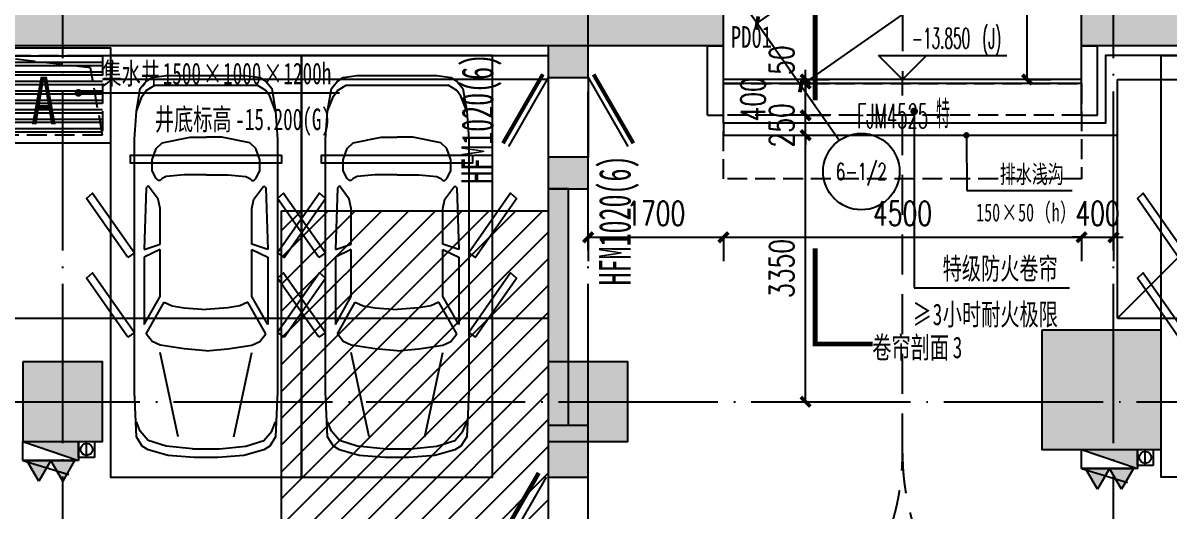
# Model space of a CAD drawing. Header units: millimetres. Extents: x 12325263 to 13848842, y -1463133 to 573208.
# Drawn here: x 12584097 to 12598496, y -1320961 to -1314826 of the extents above; entities that cross this region are included whole.
import ezdxf
from ezdxf.enums import TextEntityAlignment as Align

# ---------------------------------------------------------------- set-up
doc = ezdxf.new("R2010")
doc.units = ezdxf.units.MM
doc.header["$LTSCALE"] = 1000
for name, pattern in [('__DASH', [0.35, 0.25, -0.1]), ('DASH', [0.35, 0.25, -0.1]), ('DASHED2', [0.375, 0.25, -0.125]), ('DOTE', [2.42, 2, -0.2, 0.02, -0.2]), ('地下室负三层平面图$0$-3F平面$0$$AUDIT_BAD_LTYPE2', [0])]:
    doc.linetypes.add(name, pattern=pattern)
for name, color, linetype in [('#s-灭火器', 20, 'Continuous'), ('A-ANNO-DIMS', 83, 'Continuous'), ('A-ANNO-ELEV', 3, 'Continuous'), ('A-ANNO-LEAD', 3, 'Continuous'), ('A-ANNO-SYMB', 3, 'Continuous'), ('A-ANNO-TEXT', 7, 'Continuous'), ('A-AXIS', 16, 'DOTE'), ('A-AXIS-DIMS', 3, 'Continuous'), ('A-AXIS-TEXT', 7, 'Continuous'), ('A-COLS', 6, 'Continuous'), ('A-FLOR-STRS', 2, 'Continuous'), ('A-WALL', 5, 'Continuous'), ('A-WALL-PATT', 8, 'Continuous'), ('A_WALL(防火墙)', 151, 'Continuous'), ('AXIS', 3, 'Continuous'), ('AXIS_TEXT', 7, 'Continuous'), ('EQUIP_消火栓', 7, 'Continuous'), ('J-集水井', 40, 'Continuous'), ('PUB_DIM', 83, 'Continuous'), ('PUB_HATCH', 8, 'Continuous'), ('PUB_TEXT', 7, 'Continuous'), ('VPIPE-消防中', 3, 'Continuous'), ('WINDOW_TEXT', 7, 'Continuous'), ('人防墙', 6, 'Continuous'), ('人防平时标注', 42, 'Continuous'), ('人防门', 60, 'Continuous'), ('人防门编号', 73, 'Continuous'), ('商业酒店共享车位', 53, 'Continuous'), ('水条件', 1, 'Continuous'), ('水沟+分水线', 133, 'Continuous'), ('车道中心线', 6, 'Continuous'), ('防火卷帘', 141, 'Continuous')]:
    doc.layers.add(name, color=color, linetype=linetype)
doc.styles.add('-黑体', font='simhei.ttf')
doc.styles.add('_TCH_AXIS', font='COMPLEX', dxfattribs={"bigfont": 'GBCBIG'})
doc.styles.add('_TCH_DIM', font='SIMPLEX.shx', dxfattribs={"width": 0.7, "bigfont": 'GBCBIG.shx'})
doc.styles.add('_TCH_DIM_T3', font='SIMPLEX.shx', dxfattribs={"width": 0.705882, "bigfont": 'GBCBIG.shx'})
doc.styles.add('_TCH_WINDOW', font='SIMPLEX', dxfattribs={"width": 0.7, "height": 3.5, "bigfont": 'GBCBIG'})
doc.styles.add('COMPLEX', font='COMPLEX')
doc.styles.add('TITXV', font='', dxfattribs={"width": 0.7})
doc.styles.add('宋体', font='', dxfattribs={"width": 0.65})
doc.styles.add('标注宋体', font='', dxfattribs={"width": 0.6})
doc.styles.get('TITXV').set_extended_font_data('SimSun')
doc.styles.get('宋体').set_extended_font_data('SimSun')
doc.styles.get('标注宋体').set_extended_font_data('NSimSun')
doc.dimstyles.new('_TCH_ARCH&&120', dxfattribs={"dimtxt": 306, "dimasz": 120, "dimexe": 300, "dimexo": 360, "dimgap": 147, "dimtad": 1, "dimdec": 0, "dimzin": 0, "dimdsep": 46, "dimtxsty": '_TCH_DIM_T3', "dimblk": 'ARCHTICK', "dimcen": 0.09, "dimclrt": 7, "dimazin": 2, "dimtfac": 1, "dimtdec": 0, "dimtix": 1, "dimtmove": 2, "dimatfit": 3, "dimfxl": 1, "dimfxlon": 1, "dimtolj": 1, "dimtzin": 0, "dimarcsym": 0})

# ---------------------------------------------------------------- blocks, each defined once
blk = doc.blocks.new('asdgafgfadagagfdhdagdgfasdgagasdgdfgdsfh$DorLib2D$00000211')
at = {"color": 0}
for p, q in [((-0.5, 0.05), (-0.067, 0.3)), ((0.5, 0.05), (0.067, 0.3))]:
    blk.add_line(p, q, dxfattribs=at)
at = {"color": 0, "const_width": 0.01}
for points in [[(-0.51, 0.0673), (-0.077, 0.3173)], [(0.51, 0.0673), (0.077, 0.3173)]]:
    blk.add_lwpolyline(points, dxfattribs=at)
blk = doc.blocks.new('asdgafgfadagagfdhdagdgfasdgagasdgdfgdsfh$DorLib2D$00000202')
at = {"color": 0}
for p, q in [((-0.5, 0.25), (0.366, 0.75)), ((-0.5, -0.25), (0.366, -0.75)), ((-0.54, -0.319), (0.326, -0.819))]:
    blk.add_line(p, q, dxfattribs=at)
at = {"color": 0, "const_width": 0.05}
blk.add_lwpolyline([(-0.54, 0.319), (0.326, 0.819)], dxfattribs=at)
blk = doc.blocks.new('asdgafgf20230228-rf3')
at = {"layer": 'PUB_HATCH'}
for points in [[(47720, 45224), (47720, 44824), (48220, 44824), (48220, 45224)], [(48220, 43424), (48220, 43824), (47720, 43824), (47720, 43424)], [(47720, 43424), (47720, 40450), (47970, 40450), (47970, 43424)], [(47720, 40450), (47720, 39800), (48220, 39800), (48220, 40450)]]:
    blk.add_hatch(color=256, dxfattribs=at).paths.add_polyline_path(points)
at = {"layer": '人防平时标注'}
h = blk.add_hatch(dxfattribs=at)
h.set_pattern_fill('ANSI31', color=8, scale=150, angle=-0.0006)
h.set_pattern_definition([(44.99943, (-9616747.4, -2952353.54), (-168.378127, 168.3814774), [])])
h.paths.add_polyline_path([(44370, 43150), (47720, 43150), (47720, 30950), (44370, 30950)])
at = {"layer": '人防墙'}
for p, q in [((47720, 45224), (47720, 44824)), ((48220, 45224), (47720, 45224)), ((48220, 44824), (48220, 45224)), ((47720, 44824), (48220, 44824)), ((48220, 43824), (47720, 43824)), ((47720, 43824), (47720, 43424)), ((48220, 43424), (48220, 43824)), ((47720, 43424), (47720, 40450)), ((47970, 43424), (47720, 43424)), ((47720, 43424), (48220, 43424)), ((47970, 43424), (47970, 40450)), ((47720, 40450), (47720, 39800)), ((48220, 40450), (47720, 40450)), ((47970, 40450), (47720, 40450)), ((48220, 39800), (48220, 40450)), ((47720, 39800), (48220, 39800))]:
    blk.add_line(p, q, dxfattribs=at)
at = {"layer": '人防平时标注'}
blk.add_lwpolyline([(44370, 43150), (47720, 43150), (47720, 30950), (44370, 30950)], close=True, dxfattribs=at)
at = {"layer": '人防门'}
for p, q in [((47720, 44824), (47720, 43824)), ((48220, 44824), (48220, 43824))]:
    blk.add_line(p, q, dxfattribs=at)
at = {"layer": '人防门', "const_width": 50}
blk.add_lwpolyline([(47651, 44864), (47151, 43998)], dxfattribs=at)
at = {"layer": '人防门', "xscale": 1000, "yscale": 1000, "zscale": 500, "rotation": 269.9998371498328}
blk.add_blockref('asdgafgfadagagfdhdagdgfasdgagasdgdfgdsfh$DorLib2D$00000202', (47970, 44324), dxfattribs=at)
at = {"layer": '人防门', "ltscale": 1000, "xscale": 5500, "yscale": -5500, "zscale": 500, "rotation": 269.9999311852325}
blk.add_blockref('asdgafgfadagagfdhdagdgfasdgagasdgdfgdsfh$DorLib2D$00000211', (47970, 37050), dxfattribs=at)
at = {"layer": '人防门编号', "style": '标注宋体', "width": 0.6}
for p in [(47029, 43489), (48755, 42212)]:
    blk.add_text('HFM1020(6)', height=400, rotation=89.9998, dxfattribs=at).set_placement(p)
blk = doc.blocks.new('_FZH')
blk.add_lwpolyline([(-0.5, -0.5), (0.5, -0.5), (0.5, 0.5), (-0.5, 0.5)], close=True)
at = {"layer": 'PUB_HATCH'}
blk.add_solid([(-0.5, -0.5), (0.5, -0.5), (-0.5, 0.5), (0.5, 0.5)], dxfattribs=at)
blk = doc.blocks.new('asdgadfg')
at = {"layer": 'A-COLS', "rotation": 270}
for p, xscale, yscale, zscale in [((-6650, 66450), 1500, 1500, 1500), ((-19700, 66300), 1000, 1000, 1000), ((-13100, 66300), 1000, 1000, 1000)]:
    blk.add_blockref('_FZH', p, dxfattribs=dict(at, xscale=xscale, yscale=yscale, zscale=zscale))
blk = doc.blocks.new('asdfsafd')
at = {"layer": 'PUB_HATCH'}
for points in [[(13388, 83374), (-4512, 83374), (-5012, 82874), (13388, 82874)], [(31712, 82874), (31756, 83374), (17888, 83374), (17888, 82874)]]:
    blk.add_hatch(color=256, dxfattribs=at).paths.add_polyline_path(points)
at = {"layer": 'A-WALL'}
for p, q in [((13388, 82874), (13388, 83374)), ((17888, 82874), (17888, 83374)), ((13388, 82874), (-5012, 82874)), ((31712, 82874), (17888, 82874))]:
    blk.add_line(p, q, dxfattribs=at)
blk = doc.blocks.new('asdfasdgdrg')
at = {"layer": '车道中心线', "linetype": 'DASHED2', "ltscale": 2}
blk.add_line((-4736, -6120), (-4736, -1420), dxfattribs=at)
for centre, start, end in [((-7736, -6120), 270, 0), ((-1736, -6120), 180, 270)]:
    blk.add_arc(centre, 3000, start, end, dxfattribs=at)
blk = doc.blocks.new('asdfsfsdf')
at = {"color": 253, "linetype": '地下室负三层平面图$0$-3F平面$0$$AUDIT_BAD_LTYPE2', "transparency": 33554559, "extrusion": (0.000447791, 3.52996e-16, 1)}
for p, q in [((-500, -141, 0), (-725, -212, 0)), ((-169, -110, 0), (-500, -141, 0)), ((169, -110, 0), (-169, -110, 0)), ((169, -110, 0), (500, -141, 0)), ((500, -141, 0), (725, -212, 0)), ((-725, -212, 0), (-825, -329, 0)), ((-350, -259, 0), (-575, -1318, 0)), ((350, -259, 0), (575, -1318, 0)), ((725, -212, 0), (825, -329, 0)), ((-825, -329, 0), (-875, -447, 0)), ((825, -329, 0), (875, -447, 0)), ((-575, -1412, 0), (-675, -1459, 0)), ((-275, -1365, 0), (-575, -1412, 0)), ((0, -1341), (-275, -1365, 0)), ((0, -1341), (275, -1365, 0)), ((275, -1365, 0), (575, -1412, 0)), ((575, -1412, 0), (675, -1459, 0)), ((-675, -1459, 0), (-750, -1553, 0)), ((-750, -1553, 0), (-525, -1953, 0)), ((750, -1553, 0), (525, -1953, 0)), ((675, -1459, 0), (750, -1553, 0)), ((-775, -2518, 0), (-775, -1671, 0)), ((-775, -1671, 0), (-575, -2024, 0)), ((775, -1671, 0), (575, -2024, 0)), ((775, -2518, 0), (775, -1671, 0)), ((-275, -1882, 0), (0, -1859)), ((275, -1882, 0), (0, -1859)), ((-525, -1953, 0), (-425, -1906, 0)), ((-425, -1906, 0), (-275, -1882, 0)), ((425, -1906, 0), (275, -1882, 0)), ((525, -1953, 0), (425, -1906, 0)), ((-575, -2024, 0), (-575, -2612, 0)), ((575, -2024, 0), (575, -2612, 0)), ((-575, -2612, 0), (-775, -2518, 0)), ((575, -2612, 0), (775, -2518, 0)), ((-775, -2612, 0), (-575, -2682, 0)), ((-750, -3388, 0), (-775, -2612, 0)), ((-575, -2682, 0), (-575, -3129, 0)), ((775, -2612, 0), (575, -2682, 0)), ((575, -2682, 0), (575, -3129, 0)), ((750, -3388, 0), (775, -2612, 0)), ((-575, -3129, 0), (-600, -3247, 0)), ((575, -3129, 0), (600, -3247, 0)), ((-600, -3247, 0), (-725, -3412, 0)), ((600, -3247, 0), (725, -3412, 0)), ((-725, -3412, 0), (-750, -3388, 0)), ((725, -3412, 0), (750, -3388, 0)), ((-625, -3506, 0), (-675, -3600, 0)), ((-600, -3482, 0), (-625, -3506, 0)), ((-575, -3482, 0), (-600, -3482, 0)), ((-550, -3506, 0), (-575, -3482, 0)), ((-500, -3529, 0), (-550, -3506, 0)), ((-275, -3553, 0), (-500, -3529, 0)), ((0, -3553), (-275, -3553, 0)), ((0, -3553), (275, -3553, 0)), ((275, -3553, 0), (500, -3529, 0)), ((500, -3529, 0), (550, -3506, 0)), ((550, -3506, 0), (575, -3482, 0)), ((575, -3482, 0), (600, -3482, 0)), ((600, -3482, 0), (625, -3506, 0)), ((625, -3506, 0), (675, -3600, 0)), ((-675, -3600, 0), (-675, -3741, 0)), ((-675, -3741, 0), (-625, -3882, 0)), ((675, -3741, 0), (625, -3882, 0)), ((675, -3600, 0), (675, -3741, 0)), ((-625, -3882, 0), (-550, -3953, 0)), ((625, -3882, 0), (550, -3953, 0)), ((-550, -3953, 0), (-200, -4024, 0)), ((-200, -4024, 0), (0, -4024)), ((200, -4024, 0), (0, -4024)), ((550, -3953, 0), (200, -4024, 0)), ((-875, -4353, 0), (-800, -4541, 0)), ((875, -4353, 0), (800, -4541, 0)), ((-800, -4541, 0), (-750, -4612, 0)), ((800, -4541, 0), (750, -4612, 0)), ((-750, -4612, 0), (-641, -4680, 0)), ((641, -4680, 0), (-641, -4680, 0)), ((750, -4612, 0), (641, -4680, 0))]:
    blk.add_line(p, q, dxfattribs=at)
for points in [[(-475, -24), (-150, 0), (150, 0), (475, -24), (725, -94), (800, -141), (875, -259), (900, -824), (900, -4000), (875, -4353), (825, -4635), (750, -4729), (675, -4776), (500, -4800), (-500, -4800), (-675, -4776), (-750, -4729), (-825, -4635), (-875, -4353), (-900, -4000), (-900, -824), (-875, -259), (-800, -141), (-725, -94)], [(-982, -1513), (-1500, -2253), (-1425, -2321), (-900, -1571)]]:
    blk.add_lwpolyline(points, close=True, dxfattribs=at)
at = {"color": 253, "linetype": '地下室负三层平面图$0$-3F平面$0$$AUDIT_BAD_LTYPE2', "transparency": 33554559, "extrusion": (0.000447791, 3.52996e-16, 1), "elevation": 0}
for points in [[(982, -1513), (1500, -2253), (1425, -2321), (900, -1571)], [(-900, -2571), (-982, -2513), (-1500, -3253), (-1425, -3321)], [(982, -2513), (1500, -3253), (1425, -3321), (900, -2571)]]:
    blk.add_lwpolyline(points, close=True, dxfattribs=at)
blk = doc.blocks.new('A$C06465456')
for points in [[(0, 5300), (2400, 5300), (2400, 0), (0, 0)], [(250, 4050), (250, 3950), (2150, 3950), (2150, 4050)]]:
    blk.add_lwpolyline(points, close=True)
at = {"xscale": -1, "rotation": 180}
blk.add_blockref('asdfsfsdf', (1200, 250), dxfattribs=at)
blk = doc.blocks.new('管位')
at = {"layer": '水条件'}
blk.add_line((12573126, 675360), (12573126, 675160), dxfattribs=at)
blk.add_lwpolyline([(12573026, 675360), (12573226, 675360), (12573226, 675160), (12573026, 675160)], close=True, dxfattribs=at)
blk = doc.blocks.new('灭火器')
at = {"layer": '#s-灭火器', "ltscale": 1000}
for points in [[(292444, 59707), (292144, 59707), (292294, 59447)], [(292744, 59707), (292444, 59707), (292594, 59447)]]:
    blk.add_hatch(color=256, dxfattribs=at).paths.add_polyline_path(points)
for points in [[(292294, 59447), (292444, 59707), (292144, 59707)], [(292594, 59447), (292744, 59707), (292444, 59707)]]:
    blk.add_lwpolyline(points, close=True, dxfattribs=at)
blk = doc.blocks.new('$TWTSYS$00000508')
for p, q in [((-0.5, 0.5), (0.324, 1.224)), ((-0.5, 0.5), (-0.5, -0.5)), ((-0.5, -0.5), (0.5, 0.5)), ((0.5, 0.5), (-0.5, 0.5)), ((0.5, -0.5), (0.5, 0.5)), ((-0.5, -0.5), (0.5, -0.5))]:
    blk.add_line(p, q)
blk.add_solid([(0.5, -0.5), (0.5, 0.5), (-0.5, -0.5)])
blk = doc.blocks.new('消火栓')
at = {"layer": '#s-灭火器', "rotation": 180.0000000000001}
blk.add_blockref('灭火器', (12864422, 734932), dxfattribs=at)
at = {"layer": 'EQUIP_消火栓', "xscale": 700, "yscale": 240, "zscale": 700}
blk.add_blockref('$TWTSYS$00000508', (12571978, 675105), dxfattribs=at)
blk = doc.blocks.new('asdfsadfasdfsa')
at = {"layer": 'VPIPE-消防中'}
for centre in [(26700, 35250), (40000, 35150)]:
    blk.add_circle(centre, 75, dxfattribs=at)
at = {"xscale": -1, "rotation": 180}
for p in [(-12545728, 710335), (-12532428, 710235)]:
    blk.add_blockref('消火栓', p, dxfattribs=at)
at = {"layer": '水条件', "rotation": 180}
for p in [(12599826, 710510), (12613126, 710410)]:
    blk.add_blockref('管位', p, dxfattribs=at)
blk = doc.blocks.new('A$C0F4A4D7E')
at = {"layer": 'J-集水井', "linetype": 'DASH'}
h = blk.add_hatch(dxfattribs=at)
h.set_pattern_fill('ANSI32', color=98, scale=25, angle=495, style=0)
h.set_pattern_definition([(180, (200, -200), (-2e-09, -119.0625), []), (180, (160.31, -160.31), (-2e-09, -119.0625), [])])
edge = h.paths.add_edge_path()
edge.add_line((0, 0), (1500, 0))
edge.add_line((1500, 0), (1500, 1000))
edge.add_line((1500, 1000), (0, 1000))
edge.add_line((0, 1000), (0, 0))
at = {"layer": 'J-集水井', "color": 251, "linetype": 'Continuous'}
blk.add_lwpolyline([(1600, 1100), (-100, 1100), (-100, -100), (1600, -100)], close=True, dxfattribs=at)
at = {"layer": 'J-集水井', "linetype": 'DASH'}
blk.add_lwpolyline([(1500, 1000), (0, 1000), (0, 0), (1500, 0)], close=True, dxfattribs=at)
blk.add_lwpolyline([(0, 0), (151, 847), (1500, 1000)], dxfattribs=at)
at = {"layer": 'J-集水井', "color": 7, "style": '-黑体', "width": 0.8}
blk.add_text('A', height=600, rotation=0, dxfattribs=at).set_placement((575, 136))
blk = doc.blocks.new('_AXISO')
blk.add_circle((0, 0), 0.5)
at = {"layer": 'AXIS_TEXT', "style": 'COMPLEX', "width": 1.041667}
blk.add_attdef('A', text='', height=0.56, dxfattribs=at).set_placement((-0.25, -0.28), (0.25, -0.28), align=Align.FIT)
blk = doc.blocks.new('_ArchTick')
at = {"color": 0, "linetype": 'ByBlock', "const_width": 0.4}
blk.add_lwpolyline([(-0.5, -0.5), (0.5, 0.5)], dxfattribs=at)
blk = doc.blocks.new('*D5287')
at = {"layer": 'A-AXIS-DIMS', "color": 0, "lineweight": -2, "transparency": 16777216}
for p, q in [((6115, -8719), (11805, -4729)), ((11804, -4728), (11977, -4975)), ((6114, -8719), (6287, -8965))]:
    blk.add_line(p, q, dxfattribs=at)
at = {"layer": 'Defpoints', "color": 0, "transparency": 16777216}
for p in [(9531, -1487), (11805, -4729), (3841, -5477)]:
    blk.add_point(p, dxfattribs=at)
at = {"layer": 'A-AXIS-DIMS', "color": 0, "lineweight": -2, "transparency": 16777216, "xscale": 120, "yscale": 120, "zscale": 120}
for p, rotation in [((11805, -4729), 35.04124824301846), ((6115, -8719), 215.0412482430185)]:
    blk.add_blockref('_ArchTick', p, dxfattribs=dict(at, rotation=rotation))
at = {"layer": 'A-AXIS-DIMS', "color": 7, "transparency": 16777216, "insert": (8788, -6479), "char_height": 306, "attachment_point": 5, "rotation": 35.0412, "style": '_TCH_DIM_T3'}
blk.add_mtext('\\A1;6950', dxfattribs=at)
blk = doc.blocks.new('*D5289')
at = {"layer": 'A-AXIS-DIMS', "color": 0, "lineweight": -2, "transparency": 16777216}
for p, q in [((5564, -7933), (11090, -4058)), ((11089, -4057), (11262, -4303)), ((5563, -7933), (5736, -8179))]:
    blk.add_line(p, q, dxfattribs=at)
at = {"layer": 'Defpoints', "color": 0, "transparency": 16777216}
for p in [(9368, -1602), (11090, -4058), (3841, -5477)]:
    blk.add_point(p, dxfattribs=at)
at = {"layer": 'A-AXIS-DIMS', "color": 0, "lineweight": -2, "transparency": 16777216, "xscale": 120, "yscale": 120, "zscale": 120}
for p, rotation in [((11090, -4058), 35.04124824301844), ((5564, -7933), 215.0412482430185)]:
    blk.add_blockref('_ArchTick', p, dxfattribs=dict(at, rotation=rotation))
at = {"layer": 'A-AXIS-DIMS', "color": 7, "transparency": 16777216, "insert": (8155, -5750), "char_height": 306, "attachment_point": 5, "rotation": 35.0412, "style": '_TCH_DIM_T3'}
blk.add_mtext('\\A1;6750', dxfattribs=at)
blk = doc.blocks.new('*D3232')
at = {"layer": 'A-ANNO-DIMS', "color": 0, "lineweight": -2, "transparency": 16777216}
for p, q in [((12596712, -1313182), (12597013, -1313182)), ((12596713, -1315537), (12596713, -1313182)), ((12596712, -1315537), (12597013, -1315537))]:
    blk.add_line(p, q, dxfattribs=at)
at = {"layer": 'Defpoints', "color": 0, "transparency": 16777216}
for p in [(12595500, -1313182), (12596713, -1313182), (12595500, -1315537)]:
    blk.add_point(p, dxfattribs=at)
at = {"layer": 'A-ANNO-DIMS', "color": 0, "lineweight": -2, "transparency": 16777216, "xscale": 120, "yscale": 120, "zscale": 120}
for p, rotation in [((12596713, -1313182), 90), ((12596713, -1315537), 270)]:
    blk.add_blockref('_ArchTick', p, dxfattribs=dict(at, rotation=rotation))
at = {"layer": 'A-ANNO-DIMS', "color": 7, "transparency": 16777216, "insert": (12596413, -1314359), "char_height": 306, "attachment_point": 5, "rotation": 90, "style": '_TCH_DIM_T3'}
blk.add_mtext('\\A1;2355', dxfattribs=at)
blk = doc.blocks.new('*D3464')
at = {"layer": 'Defpoints', "color": 0, "transparency": 16777216}
for p in [(12593080, -1316237), (12593930, -1316237), (12593080, -1319587)]:
    blk.add_point(p, dxfattribs=at)
at = {"layer": 'PUB_DIM', "color": 0, "lineweight": -2, "transparency": 16777216}
for p, q in [((12593929, -1316237), (12594230, -1316237)), ((12593930, -1319587), (12593930, -1316237)), ((12593929, -1319587), (12594230, -1319587))]:
    blk.add_line(p, q, dxfattribs=at)
at = {"layer": 'PUB_DIM', "color": 0, "lineweight": -2, "transparency": 16777216, "xscale": 120, "yscale": 120, "zscale": 120}
for p, rotation in [((12593930, -1316237), 90), ((12593930, -1319587), 270)]:
    blk.add_blockref('_ArchTick', p, dxfattribs=dict(at, rotation=rotation))
at = {"layer": 'PUB_DIM', "color": 7, "transparency": 16777216, "insert": (12593630, -1317912), "char_height": 306, "attachment_point": 5, "rotation": 90, "style": '_TCH_DIM_T3'}
blk.add_mtext('\\A1;3350', dxfattribs=at)
blk = doc.blocks.new('*D3465')
at = {"layer": 'Defpoints', "color": 0, "transparency": 16777216}
for p in [(12593080, -1315987), (12593930, -1315987), (12593080, -1316237)]:
    blk.add_point(p, dxfattribs=at)
at = {"layer": 'PUB_DIM', "color": 0, "lineweight": -2, "transparency": 16777216}
for p, q in [((12593930, -1315987), (12593930, -1315867)), ((12593929, -1315987), (12594230, -1315987)), ((12593930, -1316237), (12593930, -1315987)), ((12593929, -1316237), (12594230, -1316237)), ((12593930, -1316237), (12593930, -1316357))]:
    blk.add_line(p, q, dxfattribs=at)
at = {"layer": 'PUB_DIM', "color": 0, "lineweight": -2, "transparency": 16777216, "xscale": 120, "yscale": 120, "zscale": 120}
for p, rotation in [((12593930, -1315987), 270), ((12593930, -1316237), 90)]:
    blk.add_blockref('_ArchTick', p, dxfattribs=dict(at, rotation=rotation))
at = {"layer": 'PUB_DIM', "color": 7, "transparency": 16777216, "insert": (12593630, -1316112), "char_height": 306, "attachment_point": 5, "rotation": 90, "style": '_TCH_DIM_T3'}
blk.add_mtext('\\A1;250', dxfattribs=at)
blk = doc.blocks.new('*D3466')
at = {"layer": 'Defpoints', "color": 0, "transparency": 16777216}
for p in [(12593080, -1315587), (12593930, -1315587), (12593080, -1315987)]:
    blk.add_point(p, dxfattribs=at)
at = {"layer": 'PUB_DIM', "color": 0, "lineweight": -2, "transparency": 16777216}
for p, q in [((12593929, -1315587), (12594230, -1315587)), ((12593930, -1315987), (12593930, -1315587)), ((12593929, -1315987), (12594230, -1315987))]:
    blk.add_line(p, q, dxfattribs=at)
at = {"layer": 'PUB_DIM', "color": 0, "lineweight": -2, "transparency": 16777216, "xscale": 120, "yscale": 120, "zscale": 120}
for p, rotation in [((12593930, -1315587), 90), ((12593930, -1315987), 270)]:
    blk.add_blockref('_ArchTick', p, dxfattribs=dict(at, rotation=rotation))
at = {"layer": 'PUB_DIM', "color": 7, "transparency": 16777216, "insert": (12593270, -1315787), "char_height": 306, "attachment_point": 5, "rotation": 90, "style": '_TCH_DIM_T3'}
blk.add_mtext('\\A1;400', dxfattribs=at)
blk = doc.blocks.new('*D3467')
at = {"layer": 'Defpoints', "color": 0, "transparency": 16777216}
for p in [(12593080, -1315537), (12593080, -1315587), (12593930, -1315537)]:
    blk.add_point(p, dxfattribs=at)
at = {"layer": 'PUB_DIM', "color": 0, "lineweight": -2, "transparency": 16777216}
for p, q in [((12593930, -1315537), (12593930, -1315417)), ((12593929, -1315537), (12594230, -1315537)), ((12593929, -1315587), (12594230, -1315587)), ((12593930, -1315587), (12593930, -1315537)), ((12593930, -1315587), (12593930, -1315707))]:
    blk.add_line(p, q, dxfattribs=at)
at = {"layer": 'PUB_DIM', "color": 0, "lineweight": -2, "transparency": 16777216, "xscale": 120, "yscale": 120, "zscale": 120}
for p, rotation in [((12593930, -1315537), 270), ((12593930, -1315587), 90)]:
    blk.add_blockref('_ArchTick', p, dxfattribs=dict(at, rotation=rotation))
at = {"layer": 'PUB_DIM', "color": 7, "transparency": 16777216, "insert": (12593630, -1315294), "char_height": 306, "attachment_point": 5, "rotation": 90, "style": '_TCH_DIM_T3'}
blk.add_mtext('\\A1;50', dxfattribs=at)
blk = doc.blocks.new('*D3468')
at = {"layer": 'Defpoints', "color": 0, "transparency": 16777216}
for p in [(12591197, -1315287), (12592897, -1315287), (12592897, -1317520)]:
    blk.add_point(p, dxfattribs=at)
at = {"layer": 'PUB_DIM', "color": 0, "lineweight": -2, "transparency": 16777216}
for p, q in [((12591197, -1317519), (12591197, -1317820)), ((12591197, -1317520), (12592897, -1317520)), ((12592897, -1317519), (12592897, -1317820))]:
    blk.add_line(p, q, dxfattribs=at)
at = {"layer": 'PUB_DIM', "color": 0, "lineweight": -2, "transparency": 16777216, "xscale": 120, "yscale": 120, "zscale": 120, "rotation": 180}
blk.add_blockref('_ArchTick', (12591197, -1317520), dxfattribs=at)
at = {"layer": 'PUB_DIM', "color": 0, "lineweight": -2, "transparency": 16777216, "xscale": 120, "yscale": 120, "zscale": 120}
blk.add_blockref('_ArchTick', (12592897, -1317520), dxfattribs=at)
at = {"layer": 'PUB_DIM', "color": 7, "transparency": 16777216, "insert": (12592047, -1317220), "char_height": 306, "attachment_point": 5, "style": '_TCH_DIM_T3'}
blk.add_mtext('\\A1;1700', dxfattribs=at)
blk = doc.blocks.new('*D3469')
at = {"layer": 'Defpoints', "color": 0, "transparency": 16777216}
for p in [(12592897, -1315287), (12597397, -1315287), (12597397, -1317520)]:
    blk.add_point(p, dxfattribs=at)
at = {"layer": 'PUB_DIM', "color": 0, "lineweight": -2, "transparency": 16777216}
for p, q in [((12592897, -1317519), (12592897, -1317820)), ((12592897, -1317520), (12597397, -1317520)), ((12597397, -1317519), (12597397, -1317820))]:
    blk.add_line(p, q, dxfattribs=at)
at = {"layer": 'PUB_DIM', "color": 0, "lineweight": -2, "transparency": 16777216, "xscale": 120, "yscale": 120, "zscale": 120, "rotation": 180}
blk.add_blockref('_ArchTick', (12592897, -1317520), dxfattribs=at)
at = {"layer": 'PUB_DIM', "color": 0, "lineweight": -2, "transparency": 16777216, "xscale": 120, "yscale": 120, "zscale": 120}
blk.add_blockref('_ArchTick', (12597397, -1317520), dxfattribs=at)
at = {"layer": 'PUB_DIM', "color": 7, "transparency": 16777216, "insert": (12595147, -1317220), "char_height": 306, "attachment_point": 5, "style": '_TCH_DIM_T3'}
blk.add_mtext('\\A1;4500', dxfattribs=at)
blk = doc.blocks.new('*D3470')
at = {"layer": 'Defpoints', "color": 0, "transparency": 16777216}
for p in [(12597397, -1315287), (12597797, -1315287), (12597797, -1317520)]:
    blk.add_point(p, dxfattribs=at)
at = {"layer": 'PUB_DIM', "color": 0, "lineweight": -2, "transparency": 16777216}
for p, q in [((12597397, -1317520), (12597277, -1317520)), ((12597397, -1317519), (12597397, -1317820)), ((12597397, -1317520), (12597797, -1317520)), ((12597797, -1317519), (12597797, -1317820)), ((12597797, -1317520), (12597917, -1317520))]:
    blk.add_line(p, q, dxfattribs=at)
at = {"layer": 'PUB_DIM', "color": 0, "lineweight": -2, "transparency": 16777216, "xscale": 120, "yscale": 120, "zscale": 120}
blk.add_blockref('_ArchTick', (12597397, -1317520), dxfattribs=at)
at = {"layer": 'PUB_DIM', "color": 0, "lineweight": -2, "transparency": 16777216, "xscale": 120, "yscale": 120, "zscale": 120, "rotation": 180}
blk.add_blockref('_ArchTick', (12597797, -1317520), dxfattribs=at)
at = {"layer": 'PUB_DIM', "color": 7, "transparency": 16777216, "insert": (12597597, -1317220), "char_height": 306, "attachment_point": 5, "style": '_TCH_DIM_T3'}
blk.add_mtext('\\A1;400', dxfattribs=at)
blk = doc.blocks.new('$DorLib2D$00000037')
at = {"linetype": 'DASH'}
blk.add_line((0.5, 0), (-0.5, 0), dxfattribs=at)
blk = doc.blocks.new('ASDFASDFASFSDF')
at = {"layer": 'A-AXIS'}
blk.add_line((-5089, 7256.7), (5963.7, -8504), dxfattribs=at)
at = {"layer": 'A-AXIS-DIMS'}
blk.add_line((3841.1, -5477.2), (6597.1, -9407.2), dxfattribs=at)
ref = blk.add_blockref('_AXISO', (6872.7, -9800.2), dxfattribs=dict(at, xscale=960, yscale=960, zscale=960))
ref.add_attrib('A', '6-1/2', dxfattribs={"layer": 'A-AXIS-TEXT', "height": 210.53, "style": '_TCH_AXIS', "width": 0.65625}).set_placement((6553.6, -9905.4), (7191.7, -9905.4), align=Align.FIT)
for p2, distance, picture, middle in [((9531.3, -1486.8), -3960, '*D5287', (8787.6, -6478.6)), ((9367.6, -1601.6), -3000, '*D5289', (8154.6, -5750))]:
    dim = blk.add_aligned_dim(p1=(3841.1, -5477.2), p2=p2, distance=distance, dimstyle='_TCH_ARCH&&120', dxfattribs=at)
    dim.commit()
    dim.dimension.update_dxf_attribs({"geometry": picture, "text_midpoint": middle})
blk = doc.blocks.new('qlzw')
at = {"layer": 'A-AXIS'}
for p, q in [((12451166.8, 979489.8), (12451166.8, 1082089.8)), ((12457766.8, 979489.8), (12457766.8, 1082089.8)), ((12464366.8, 979489.8), (12464366.8, 1082089.8)), ((12411416.8, 1062289.8), (12486866.8, 1062289.8))]:
    blk.add_line(p, q, dxfattribs=at)
blk.add_blockref('ASDFASDFASFSDF', (12454326.8, 1074982.1))

msp = doc.modelspace()

# ---------------------------------------------------------------- hatches: boundary and pattern name
at = {"layer": 'A-WALL-PATT'}
h = msp.add_hatch(dxfattribs=at)
h.set_pattern_fill('ANSI37', color=252, scale=400)
h.set_pattern_definition([(45, (0, 0), (-449.012806, 449.012806), []), (135, (0, 0), (-449.012806, -449.012806), [])])
h.paths.add_polyline_path([(12504241.6, -1283958), (12637591.6, -1283958), (12637591.6, -1405608), (12504241.6, -1405608)])
h.paths.add_polyline_path([(12536667.4, -1284257.5), (12508912.2, -1303721.7), (12510476.6, -1305952.6), (12510476.6, -1360683.5), (12523697, -1360697.5), (12523657.2, -1398386.8), (12613949.5, -1398386.7), (12628138.6, -1317575.9), (12611264, -1314613), (12574996.8, -1314613), (12574997.8, -1307236.8), (12568296.8, -1307236.8), (12568296.8, -1310085.9), (12554779.2, -1310084.1)], flags=16)

# ---------------------------------------------------------------- linework, layer by layer
at = {"layer": 'A-ANNO-ELEV'}
for p, q in [((12595146.9, -1315536.8), (12594846.9, -1315236.8)), ((12594846.9, -1315236.8), (12596457.4, -1315236.8)), ((12595146.9, -1315536.8), (12595446.9, -1315236.8))]:
    msp.add_line(p, q, dxfattribs=at)
at = {"layer": 'A-ANNO-LEAD'}
for p, q in [((12595950.1, -1316238.4), (12595955.1, -1316930)), ((12595955.1, -1316930), (12597276.7, -1316930))]:
    msp.add_line(p, q, dxfattribs=at)
at = {"layer": 'A-ANNO-LEAD', "const_width": 40}
msp.add_lwpolyline([(12595949.9, -1316218.4, 1), (12595950.2, -1316258.4, 1)], format="xyb", close=True, dxfattribs=at)
at = {"layer": 'A-ANNO-SYMB', "const_width": 60}
for points in [[(12594050, -1315798.1), (12594050, -1314598.1), (12594770, -1314598.1)], [(12594770, -1318860), (12594050, -1318860), (12594050, -1317660)]]:
    msp.add_lwpolyline(points, dxfattribs=at)
at = {"layer": 'A-FLOR-STRS'}
msp.add_line((12597396.8, -1315536.8), (12592896.5, -1315536.8), dxfattribs=at)
at = {"layer": 'A-WALL'}
for p, q in [((12592696.5, -1315986.8), (12592696.5, -1315113)), ((12592696.5, -1315113), (12592896.5, -1315113)), ((12592896.5, -1315986.8), (12592896.5, -1315113)), ((12597396.8, -1315986.8), (12597396.8, -1315113)), ((12597396.8, -1315113), (12597596.8, -1315113)), ((12597596.8, -1315986.8), (12597596.8, -1315113)), ((12592696.5, -1315986.8), (12592896.5, -1315986.8)), ((12597396.8, -1315986.8), (12597596.8, -1315986.8))]:
    msp.add_line(p, q, dxfattribs=at)
at = {"layer": 'AXIS'}
for p, q in [((12584793.8, -1315705), (12585270.8, -1315705)), ((12585270.8, -1315705), (12588073.2, -1315705)), ((12595292.9, -1315936.8), (12595292.9, -1318156.4)), ((12595292.9, -1318156.4), (12597246.4, -1318156.4))]:
    msp.add_line(p, q, dxfattribs=at)
at = {"layer": 'AXIS', "const_width": 48}
for points in [[(12584769.8, -1315705, 1), (12584817.8, -1315705, 1)], [(12595292.9, -1315912.8, 1), (12595292.9, -1315960.8, 1)]]:
    msp.add_lwpolyline(points, format="xyb", close=True, dxfattribs=at)
at = {"layer": '水沟+分水线'}
for p, q in [((12597846.8, -1318536.8), (12597846.8, -1315536.8)), ((12597846.8, -1318536.8), (12600846.8, -1315536.8)), ((12574746.8, -1318536.8), (12590696.8, -1318536.8)), ((12597846.8, -1318536.8), (12614923.5, -1318536.8))]:
    msp.add_line(p, q, dxfattribs=at)
for points in [[(12584796.8, -1315236.8), (12590696.8, -1315236.8), (12590696.8, -1315536.8), (12585096.8, -1315536.8)], [(12608596.8, -1315236.8), (12597696.8, -1315236.8), (12597696.8, -1316086.8), (12592896.8, -1316086.8), (12592896.8, -1316236.8), (12597846.8, -1316236.8), (12597846.8, -1315536.8)], [(12597846.8, -1315536.8), (12608596.8, -1315536.8)]]:
    msp.add_lwpolyline(points, dxfattribs=at)
at = {"layer": '车道中心线', "linetype": 'DASHED2', "ltscale": 2}
msp.add_line((12595146.5, -1313182.1), (12595146.9, -1315536.8), dxfattribs=at)
at = {"layer": '防火卷帘', "color": 6, "linetype": '__DASH'}
msp.add_lwpolyline([(12597396.8, -1315586.8), (12597396.8, -1316786.8), (12592896.8, -1316786.8), (12592896.8, -1315586.8)], close=True, dxfattribs=at)
at = {"layer": '防火卷帘', "linetype": 'DASH'}
msp.add_lwpolyline([(12597396.8, -1315986.8), (12592896.5, -1315986.8)], dxfattribs=at)

# ---------------------------------------------------------------- block references
for name, p in [('asdgadfg', (12604296.8, -1385886.8)), ('asdfsafd', (12579508.3, -1397986.7)), ('asdfsadfasdfsa', (12558196.8, -1355436.8)), ('asdfasdgdrg', (12599882.7, -1314116.3))]:
    msp.add_blockref(name, p)
at = {"layer": 'A_WALL(防火墙)'}
msp.add_blockref('qlzw', (133430, -2381876.5), dxfattribs=at)
at = {"layer": '人防墙'}
msp.add_blockref('asdgafgf20230228-rf3', (12542976.8, -1360336.8), dxfattribs=at)
at = {"layer": '商业酒店共享车位', "xscale": -1}
for p in [(12587596.8, -1320536.8), (12589996.8, -1320536.8)]:
    msp.add_blockref('A$C06465456', p, dxfattribs=at)
at = {"layer": '商业酒店共享车位'}
msp.add_blockref('A$C06465456', (12598396.8, -1320536.8), dxfattribs=at)
at = {"layer": '水沟+分水线', "xscale": -1, "rotation": 359.9999999954303}
msp.add_blockref('A$C0F4A4D7E', (12585096.8, -1316236.8), dxfattribs=at)
at = {"layer": '防火卷帘', "xscale": 4500, "yscale": 4500, "zscale": 100, "rotation": 4.104685317740072e-12}
msp.add_blockref('$DorLib2D$00000037', (12595146.8, -1315586.8), dxfattribs=at)

# ---------------------------------------------------------------- texts
at = {"layer": 'A-ANNO-TEXT'}
for s, height, style, width, p in [('PD01', 271.9, 'TITXV', 0.7, (12592990, -1315138.1)), ('-13.850', 255, '_TCH_DIM', 0.494118, (12595263.1, -1315146.8)), ('(J)', 255, '_TCH_DIM', 0.494118, (12596149.1, -1315146.8)), ('卷帘剖面', 271.9, '宋体', 0.65, (12594766.6, -1319040)), ('3', 271.9, '宋体', 0.65, (12595777.6, -1319040))]:
    msp.add_text(s, height=height, dxfattribs=dict(at, style=style, width=width)).set_placement(p)
at = {"layer": 'PUB_TEXT', "style": '宋体', "width": 0.65}
for s, height, p in [('集水井', 271.9, (12585095, -1315597)), ('1200h', 271.9, (12587369.8, -1315597)), ('1500', 271.9, (12585853.3, -1315597)), ('×', 271.9, (12586358.8, -1315597)), ('1000', 271.9, (12586611.5, -1315597)), ('×', 271.9, (12587117.1, -1315597)), ('井底标高', 271.9, (12585753.5, -1316173)), ('-15.200(G)', 271.9, (12586764.6, -1316173)), ('排水浅沟', 226.58, (12596368.8, -1316840)), ('150', 226.58, (12596072.6, -1317320)), ('×', 226.6, (12596388.6, -1317320)), ('50', 226.58, (12596599.2, -1317320)), ('（', 226.6, (12596809.8, -1317320)), ('h', 226.6, (12597020.5, -1317320)), ('）', 226.6, (12597125.8, -1317320)), ('特级防火卷帘', 271.9, (12595650.5, -1318048.4)), ('≥', 271.9, (12595273.3, -1318624.4)), ('小时耐火极限', 271.9, (12595652.5, -1318624.4)), ('3', 271.9, (12595526.1, -1318624.4))]:
    msp.add_text(s, height=height, dxfattribs=at).set_placement(p)
at = {"layer": 'WINDOW_TEXT', "style": '_TCH_WINDOW'}
for s, height, width, p in [('FJM4525', 306, 0.494118, (12594575, -1316149.1)), ('特', 347.2, 0.7, (12595568.6, -1316149.1))]:
    msp.add_text(s, height=height, dxfattribs=dict(at, width=width)).set_placement(p)

# ---------------------------------------------------------------- dimensions: what is measured, and where the dimension line sits
at = {"layer": 'A-ANNO-DIMS'}
dim = msp.add_aligned_dim(p1=(12595500, -1315536.8), p2=(12595500, -1313182.1), distance=-1212.9, dimstyle='_TCH_ARCH&&120', dxfattribs=at)
dim.commit()
dim.dimension.update_dxf_attribs({"geometry": '*D3232', "text_midpoint": (12596412.9, -1314359.4)})
at = {"layer": 'PUB_DIM'}
for base, p1, p2, picture, middle in [((12593930, -1315536.8), (12593080, -1315586.8), (12593080, -1315536.8), '*D3467', (12593630, -1315294.4)), ((12593930, -1315586.8), (12593080, -1315986.8), (12593080, -1315586.8), '*D3466', (12593270, -1315786.8))]:
    dim = msp.add_linear_dim(base=base, p1=p1, p2=p2, angle=90, dimstyle='_TCH_ARCH&&120', dxfattribs=at)
    dim.commit()
    dim.dimension.update_dxf_attribs({"geometry": picture, "text_midpoint": middle, "dimtype": 129})
for p1, p2, distance, picture, middle in [((12591196.8, -1315286.8), (12592896.8, -1315286.8), -2233.2, '*D3468', (12592046.8, -1317220)), ((12592896.8, -1315286.8), (12597396.8, -1315286.8), -2233.2, '*D3469', (12595146.8, -1317220)), ((12597396.8, -1315286.8), (12597796.8, -1315286.8), -2233.2, '*D3470', (12597596.8, -1317220)), ((12593080, -1316236.8), (12593080, -1315986.8), -850, '*D3465', (12593630, -1316111.8)), ((12593080, -1319586.8), (12593080, -1316236.8), -850, '*D3464', (12593630, -1317911.8))]:
    dim = msp.add_aligned_dim(p1=p1, p2=p2, distance=distance, dimstyle='_TCH_ARCH&&120', dxfattribs=at)
    dim.commit()
    dim.dimension.update_dxf_attribs({"geometry": picture, "text_midpoint": middle})

doc.saveas('drawing.dxf')
